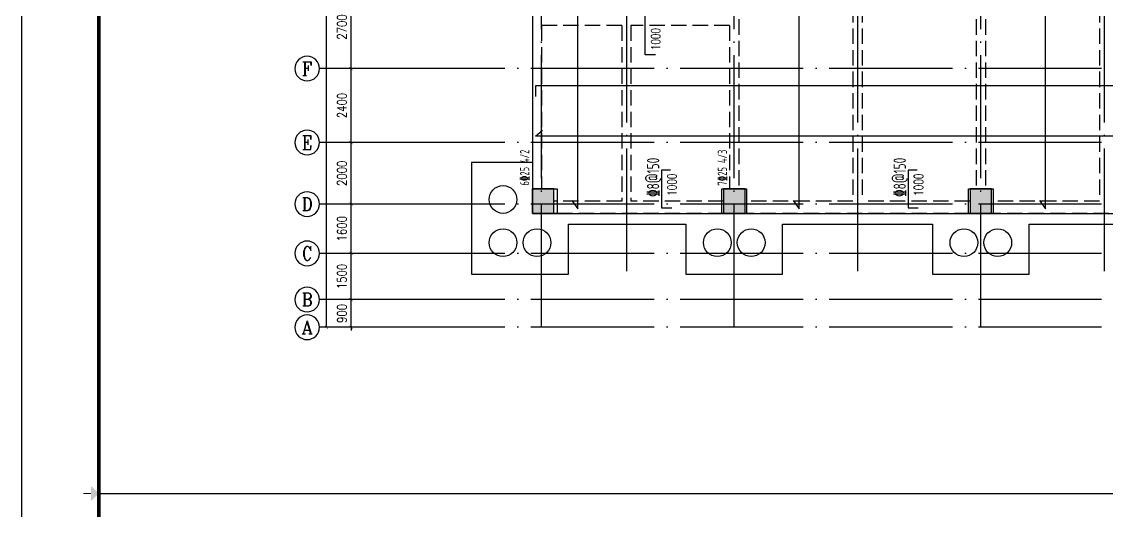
# Model space of a CAD drawing. Header units: millimetres. Extents: x 2998490 to 15040601, y 444546 to 7822218.
# Drawn here: x 14602150 to 14637369, y 7695435 to 7711331 of the extents above; entities that cross this region are included whole.
import ezdxf
from ezdxf.enums import TextEntityAlignment as Align

# ---------------------------------------------------------------- set-up
doc = ezdxf.new("R2010")
doc.units = ezdxf.units.MM
doc.header["$LTSCALE"] = 2000
doc.linetypes.add('DASH', pattern=[0.35, 0.25, -0.1])
doc.linetypes.add('DOTE', pattern=[2.42, 2, -0.2, 0.02, -0.2])
for name, color, linetype in [('3-AXIS', 3, 'Continuous'), ('3-AXIS_TEXT', 7, 'Continuous'), ('3-ban', 84, 'Continuous'), ('3-ban-rein', 1, 'Continuous'), ('3-ban-TEXT', 7, 'Continuous'), ('3-column-DOWN', 232, 'Continuous'), ('3-COLUMN-UP', 2, 'Continuous'), ('3-dote', 43, 'DOTE'), ('3-HATCH', 8, 'Continuous'), ('3-liang-rein-Y', 130, 'Continuous'), ('3-liang-s-1', 44, 'Continuous'), ('3-liang-xu', 120, 'DASH'), ('3-装饰线脚', 7, 'Continuous'), ('AXIS', 3, 'Continuous'), ('AXIS_TEXT', 7, 'Continuous'), ('图框', 7, 'Continuous')]:
    doc.layers.add(name, color=color, linetype=linetype)
doc.styles.add('_TCH_AXIS', font='COMPLEX', dxfattribs={"bigfont": 'GBCBIG'})
doc.styles.add('COMPLEX', font='COMPLEX')
doc.styles.add('DIM_FONT', font='SIMPLEX', dxfattribs={"width": 0.8, "bigfont": 'HZTXT'})
doc.styles.add('TJ1', font='tj-romans1.shx', dxfattribs={"width": 0.8, "bigfont": 'tj-hztxt1.shx'})
doc.styles.add('TSSD_Rein', font='Tssdeng.shx', dxfattribs={"width": 0.7, "bigfont": 'hztxt.shx'})
doc.dimstyles.new('DIMN100', dxfattribs={"dimtxt": 300, "dimasz": 100, "dimexe": 250, "dimexo": 300, "dimgap": 150, "dimtad": 1, "dimdec": 0, "dimzin": 0, "dimdsep": 46, "dimtxsty": 'DIM_FONT', "dimblk": 'ARCHTICK', "dimcen": 0.09, "dimclrt": 7, "dimazin": 2, "dimtfac": 1, "dimtdec": 0, "dimtix": 1, "dimtmove": 2, "dimatfit": 3, "dimldrblk": 'ARCHTICK', "dimfxl": 0, "dimtolj": 1, "dimtzin": 0, "dimarcsym": 0})

# ---------------------------------------------------------------- blocks, each defined once
blk = doc.blocks.new('TJAD_TK_A0')
at = {"layer": '图框'}
blk.add_line((973, -441.7), (973, 399.3), dxfattribs=at)
at = {"layer": '图框', "const_width": 1.2}
blk.add_lwpolyline([(2152, -431.7), (2152, 389.3), (998, 389.3), (998, -431.7)], close=True, dxfattribs=at)
at = {"layer": '图框', "const_width": 0.3}
blk.add_lwpolyline([(995.5, -21.2), (993, -21.2)], dxfattribs=at)
at = {"layer": '图框'}
blk.add_solid([(995.5, -23.7), (995.5, -18.7), (998, -21.2)], dxfattribs=at)
blk = doc.blocks.new('_ArchTick')
at = {"color": 0, "linetype": 'ByBlock', "const_width": 0.15}
blk.add_lwpolyline([(-0.5, -0.5), (0.5, 0.5)], dxfattribs=at)
blk = doc.blocks.new('*D212')
at = {"layer": 'AXIS', "color": 0, "lineweight": -2}
for p, q in [((14615016, 7702309), (14612587, 7702309)), ((14612837, 7702309), (14612837, 7702409)), ((14612837, 7701409), (14612837, 7702309)), ((14615016, 7701409), (14612587, 7701409)), ((14612837, 7701409), (14612837, 7701309))]:
    blk.add_line(p, q, dxfattribs=at)
at = {"layer": 'Defpoints', "color": 0}
for p in [(14612837, 7702309), (14615316, 7702309), (14615316, 7701409)]:
    blk.add_point(p, dxfattribs=at)
at = {"layer": 'AXIS', "color": 0, "lineweight": -2, "xscale": 100, "yscale": 100, "zscale": 100}
for p, rotation in [((14612837, 7702309), 270), ((14612837, 7701409), 90)]:
    blk.add_blockref('_ArchTick', p, dxfattribs=dict(at, rotation=rotation))
at = {"layer": 'AXIS', "color": 7, "insert": (14612537, 7701859), "char_height": 300, "attachment_point": 5, "rotation": 90, "style": 'DIM_FONT'}
blk.add_mtext('\\A1;900', dxfattribs=at)
blk = doc.blocks.new('*D213')
at = {"layer": 'AXIS', "color": 0, "lineweight": -2}
for p, q in [((14615016, 7703809), (14612587, 7703809)), ((14612837, 7702309), (14612837, 7703809)), ((14615016, 7702309), (14612587, 7702309))]:
    blk.add_line(p, q, dxfattribs=at)
at = {"layer": 'Defpoints', "color": 0}
for p in [(14612837, 7703809), (14615316, 7703809), (14615316, 7702309)]:
    blk.add_point(p, dxfattribs=at)
at = {"layer": 'AXIS', "color": 0, "lineweight": -2, "xscale": 100, "yscale": 100, "zscale": 100}
for p, rotation in [((14612837, 7703809), 90), ((14612837, 7702309), 270)]:
    blk.add_blockref('_ArchTick', p, dxfattribs=dict(at, rotation=rotation))
at = {"layer": 'AXIS', "color": 7, "insert": (14612537, 7703059), "char_height": 300, "attachment_point": 5, "rotation": 90, "style": 'DIM_FONT'}
blk.add_mtext('\\A1;1500', dxfattribs=at)
blk = doc.blocks.new('*D214')
at = {"layer": 'AXIS', "color": 0, "lineweight": -2}
for p, q in [((14615016, 7705409), (14612587, 7705409)), ((14612837, 7703809), (14612837, 7705409)), ((14615016, 7703809), (14612587, 7703809))]:
    blk.add_line(p, q, dxfattribs=at)
at = {"layer": 'Defpoints', "color": 0}
for p in [(14612837, 7705409), (14615316, 7705409), (14615316, 7703809)]:
    blk.add_point(p, dxfattribs=at)
at = {"layer": 'AXIS', "color": 0, "lineweight": -2, "xscale": 100, "yscale": 100, "zscale": 100}
for p, rotation in [((14612837, 7705409), 90), ((14612837, 7703809), 270)]:
    blk.add_blockref('_ArchTick', p, dxfattribs=dict(at, rotation=rotation))
at = {"layer": 'AXIS', "color": 7, "insert": (14612537, 7704609), "char_height": 300, "attachment_point": 5, "rotation": 90, "style": 'DIM_FONT'}
blk.add_mtext('\\A1;1600', dxfattribs=at)
blk = doc.blocks.new('*D215')
at = {"layer": 'AXIS', "color": 0, "lineweight": -2}
for p, q in [((14615016, 7707409), (14612587, 7707409)), ((14612837, 7705409), (14612837, 7707409)), ((14615016, 7705409), (14612587, 7705409))]:
    blk.add_line(p, q, dxfattribs=at)
at = {"layer": 'Defpoints', "color": 0}
for p in [(14612837, 7707409), (14615316, 7707409), (14615316, 7705409)]:
    blk.add_point(p, dxfattribs=at)
at = {"layer": 'AXIS', "color": 0, "lineweight": -2, "xscale": 100, "yscale": 100, "zscale": 100}
for p, rotation in [((14612837, 7707409), 90), ((14612837, 7705409), 270)]:
    blk.add_blockref('_ArchTick', p, dxfattribs=dict(at, rotation=rotation))
at = {"layer": 'AXIS', "color": 7, "insert": (14612537, 7706409), "char_height": 300, "attachment_point": 5, "rotation": 90, "style": 'DIM_FONT'}
blk.add_mtext('\\A1;2000', dxfattribs=at)
blk = doc.blocks.new('*D216')
at = {"layer": 'AXIS', "color": 0, "lineweight": -2}
for p, q in [((14615016, 7709809), (14612587, 7709809)), ((14612837, 7707409), (14612837, 7709809)), ((14615016, 7707409), (14612587, 7707409))]:
    blk.add_line(p, q, dxfattribs=at)
at = {"layer": 'Defpoints', "color": 0}
for p in [(14612837, 7709809), (14615316, 7709809), (14615316, 7707409)]:
    blk.add_point(p, dxfattribs=at)
at = {"layer": 'AXIS', "color": 0, "lineweight": -2, "xscale": 100, "yscale": 100, "zscale": 100}
for p, rotation in [((14612837, 7709809), 90), ((14612837, 7707409), 270)]:
    blk.add_blockref('_ArchTick', p, dxfattribs=dict(at, rotation=rotation))
at = {"layer": 'AXIS', "color": 7, "insert": (14612537, 7708609), "char_height": 300, "attachment_point": 5, "rotation": 90, "style": 'DIM_FONT'}
blk.add_mtext('\\A1;2400', dxfattribs=at)
blk = doc.blocks.new('*D217')
at = {"layer": 'AXIS', "color": 0, "lineweight": -2}
for p, q in [((14615016, 7712509), (14612587, 7712509)), ((14612837, 7709809), (14612837, 7712509)), ((14615016, 7709809), (14612587, 7709809))]:
    blk.add_line(p, q, dxfattribs=at)
at = {"layer": 'Defpoints', "color": 0}
for p in [(14612837, 7712509), (14615316, 7712509), (14615316, 7709809)]:
    blk.add_point(p, dxfattribs=at)
at = {"layer": 'AXIS', "color": 0, "lineweight": -2, "xscale": 100, "yscale": 100, "zscale": 100}
for p, rotation in [((14612837, 7712509), 90), ((14612837, 7709809), 270)]:
    blk.add_blockref('_ArchTick', p, dxfattribs=dict(at, rotation=rotation))
at = {"layer": 'AXIS', "color": 7, "insert": (14612537, 7711159), "char_height": 300, "attachment_point": 5, "rotation": 90, "style": 'DIM_FONT'}
blk.add_mtext('\\A1;2700', dxfattribs=at)
blk = doc.blocks.new('*D196')
at = {"layer": 'AXIS', "color": 0, "lineweight": -2}
for p, q in [((14615816, 7729409), (14611787, 7729409)), ((14612037, 7701409), (14612037, 7729409)), ((14615816, 7701409), (14611787, 7701409))]:
    blk.add_line(p, q, dxfattribs=at)
at = {"layer": 'Defpoints', "color": 0}
for p in [(14612037, 7729409), (14616116, 7729409), (14616116, 7701409)]:
    blk.add_point(p, dxfattribs=at)
at = {"layer": 'AXIS', "color": 0, "lineweight": -2, "xscale": 100, "yscale": 100, "zscale": 100}
for p, rotation in [((14612037, 7729409), 90), ((14612037, 7701409), 270)]:
    blk.add_blockref('_ArchTick', p, dxfattribs=dict(at, rotation=rotation))
at = {"layer": 'AXIS', "color": 7, "insert": (14611715, 7717427), "char_height": 300, "attachment_point": 5, "rotation": 90, "style": 'DIM_FONT'}
blk.add_mtext('\\A1;28000', dxfattribs=at)
blk = doc.blocks.new('_AXISO')
blk.add_circle((0, 0), 0.5)
at = {"layer": '3-AXIS_TEXT', "style": 'COMPLEX', "width": 1.041667}
blk.add_attdef('A', text='', height=0.56, dxfattribs=at).set_placement((-0.25, -0.28), (0.25, -0.28), align=Align.FIT)

msp = doc.modelspace()

# ---------------------------------------------------------------- hatches: boundary and pattern name
at = {"layer": '3-HATCH'}
for points in [[(14619416.8, 7705908.7), (14618716.8, 7705908.7), (14618716.8, 7705108.7), (14619416.8, 7705108.7)], [(14625616.8, 7705908.7), (14624916.8, 7705908.7), (14624916.8, 7705108.7), (14625616.8, 7705108.7)], [(14633616.8, 7705908.7), (14632916.8, 7705908.7), (14632916.8, 7705108.7), (14633616.8, 7705108.7)]]:
    msp.add_hatch(color=256, dxfattribs=at).paths.add_polyline_path(points)

# ---------------------------------------------------------------- linework, layer by layer
at = {"layer": '3-AXIS', "color": 15, "linetype": 'DOTE'}
for p, q in [((14619016.8, 7701408.7), (14619016.8, 7731923.2)), ((14625266.8, 7701408.7), (14625266.8, 7731923.2)), ((14633266.8, 7701408.7), (14633266.8, 7731923.2)), ((14695266.8, 7709808.7), (14614408.5, 7709808.7)), ((14695266.8, 7707408.7), (14614408.5, 7707408.7)), ((14695266.8, 7705408.7), (14614408.5, 7705408.7)), ((14695266.8, 7703808.7), (14614408.5, 7703808.7)), ((14695266.8, 7702308.7), (14614408.5, 7702308.7)), ((14695266.8, 7701408.7), (14614408.5, 7701408.7))]:
    msp.add_line(p, q, dxfattribs=at)
at = {"layer": '3-ban-rein'}
for points in [[(14619995.9, 7705524.8), (14620189.3, 7705251.1), (14620189.3, 7715599), (14619986.2, 7715369.6)], [(14627177.3, 7705524.8), (14627370.7, 7705251.1), (14627370.7, 7715599), (14627167.6, 7715369.6)], [(14635166.2, 7705524.8), (14635359.6, 7705251.1), (14635359.6, 7715599), (14635156.5, 7715369.6)], [(14622714.7, 7710258.7), (14622376.7, 7710258.7), (14622376.7, 7712508.7), (14622722.8, 7712508.7)], [(14682480.6, 7708909.1), (14682480.6, 7709247), (14618819.5, 7709247), (14618819.5, 7708901)], [(14681204.9, 7707803.5), (14681478.5, 7707610.1), (14618817.4, 7707610.1), (14619046.8, 7707813.1)], [(14623199.4, 7706508.7), (14622907.3, 7706508.7), (14622907.3, 7705282.7), (14623236.6, 7705282.7)], [(14631199.4, 7706508.7), (14630907.3, 7706508.7), (14630907.3, 7705282.7), (14631236.6, 7705282.7)]]:
    msp.add_lwpolyline(points, dxfattribs=at)
at = {"layer": '3-column-DOWN'}
for points in [[(14619516.8, 7705108.7), (14618716.8, 7705108.7), (14618716.8, 7705908.7), (14619516.8, 7705908.7)], [(14625666.8, 7705108.7), (14624866.8, 7705108.7), (14624866.8, 7705908.7), (14625666.8, 7705908.7)], [(14633666.8, 7705108.7), (14632866.8, 7705108.7), (14632866.8, 7705908.7), (14633666.8, 7705908.7)]]:
    msp.add_lwpolyline(points, close=True, dxfattribs=at)
at = {"layer": '3-COLUMN-UP'}
for points in [[(14619416.8, 7705908.7), (14618716.8, 7705908.7), (14618716.8, 7705108.7), (14619416.8, 7705108.7)], [(14625616.8, 7705908.7), (14624916.8, 7705908.7), (14624916.8, 7705108.7), (14625616.8, 7705108.7)], [(14633616.8, 7705908.7), (14632916.8, 7705908.7), (14632916.8, 7705108.7), (14633616.8, 7705108.7)]]:
    msp.add_lwpolyline(points, close=True, dxfattribs=at)
at = {"layer": '3-dote'}
for p, q in [((14621766.8, 7731413.9), (14621766.8, 7703232.3)), ((14629266.8, 7731413.9), (14629266.8, 7703232.3)), ((14637266.8, 7731413.9), (14637266.8, 7703232.3))]:
    msp.add_line(p, q, dxfattribs=at)
at = {"layer": '3-liang-s-1'}
msp.add_lwpolyline([(14695477.1, 7709573), (14692341.3, 7712708.7), (14691566.8, 7712708.7), (14691566.8, 7727708.7), (14681566.8, 7727708.7), (14681566.8, 7729708.7), (14618716.8, 7729708.7), (14618716.8, 7705108.7), (14681566.8, 7705108.7), (14681566.8, 7707108.7), (14685027.1, 7707108.7), (14685027.1, 7705244.4), (14688087.8, 7702183.7), (14692416.3, 7702183.7), (14695477.1, 7705244.4), (14695477.1, 7709573)], dxfattribs=at)
at = {"layer": '3-liang-xu'}
for p, q in [((14629116.8, 7715308.7), (14629116.8, 7705508.7)), ((14629416.8, 7715308.7), (14629416.8, 7705508.7)), ((14637116.8, 7715308.7), (14637116.8, 7705508.7)), ((14618716.8, 7714908.7), (14618716.8, 7705908.7)), ((14625416.8, 7714908.7), (14625416.8, 7705908.7)), ((14633116.8, 7714908.7), (14633116.8, 7705908.7)), ((14633416.8, 7714908.7), (14633416.8, 7705908.7)), ((14621616.8, 7711208.7), (14619016.8, 7711208.7)), ((14619016.8, 7711208.7), (14619016.8, 7705908.7)), ((14621616.8, 7711208.7), (14621616.8, 7705508.7)), ((14625116.8, 7711208.7), (14621916.8, 7711208.7)), ((14621916.8, 7711208.7), (14621916.8, 7705508.7)), ((14625116.8, 7711208.7), (14625116.8, 7705908.7)), ((14621616.8, 7705508.7), (14619416.8, 7705508.7)), ((14624916.8, 7705508.7), (14621916.8, 7705508.7)), ((14629116.8, 7705508.7), (14625616.8, 7705508.7)), ((14632916.8, 7705508.7), (14629416.8, 7705508.7)), ((14637116.8, 7705508.7), (14633616.8, 7705508.7)), ((14624916.8, 7705108.7), (14619416.8, 7705108.7)), ((14632916.8, 7705108.7), (14625616.8, 7705108.7)), ((14640916.8, 7705108.7), (14633616.8, 7705108.7))]:
    msp.add_line(p, q, dxfattribs=at)
at = {"layer": '3-装饰线脚'}
msp.add_lwpolyline([(14618716.8, 7706758.7), (14616746.8, 7706758.7), (14616746.8, 7703138.7), (14619886.8, 7703138.7), (14619886.8, 7704758.7), (14623696.8, 7704758.7), (14623696.8, 7703138.7), (14626836.8, 7703138.7), (14626836.8, 7704758.7), (14631696.8, 7704758.7), (14631696.8, 7703138.7), (14634835.4, 7703138.7), (14634836.8, 7704758.7), (14639696.8, 7704758.7)], dxfattribs=at)
for centre in [(14617766.8, 7705558.7), (14617766.8, 7704158.7), (14618866.8, 7704158.7), (14624716.8, 7704158.7), (14625816.8, 7704158.7), (14632716.8, 7704158.7), (14633816.8, 7704158.7)]:
    msp.add_circle(centre, 450, dxfattribs=at)
at = {"layer": 'AXIS'}
for p, q in [((14615315.7, 7709808.7), (14611810, 7709808.7)), ((14613859.7, 7707408.7), (14611810, 7707408.7)), ((14613859.7, 7705408.7), (14611810, 7705408.7)), ((14613859.7, 7703808.7), (14611810, 7703808.7)), ((14613859.7, 7702308.7), (14611810, 7702308.7)), ((14613859.7, 7701408.7), (14611810, 7701408.7))]:
    msp.add_line(p, q, dxfattribs=at)
at = {"layer": '图框'}
msp.add_line((14604649.6, 7696013.6), (14712049.6, 7696013.6), dxfattribs=at)

# ---------------------------------------------------------------- block references
at = {"layer": 'AXIS'}
ref = msp.add_blockref('_AXISO', (14611410, 7709808.7), dxfattribs=dict(at, xscale=-800, yscale=800, zscale=800))
ref.add_attrib('A', 'F', dxfattribs={"layer": 'AXIS_TEXT', "height": 445.4, "style": '_TCH_AXIS'}).set_placement((14611240.3, 7709586), (14611579.7, 7709586), align=Align.FIT)
ref = msp.add_blockref('_AXISO', (14611410, 7707408.7), dxfattribs=dict(at, xscale=-800, yscale=800, zscale=800))
ref.add_attrib('A', 'E', dxfattribs={"layer": 'AXIS_TEXT', "height": 445.4, "style": '_TCH_AXIS'}).set_placement((14611240.3, 7707186), (14611579.7, 7707186), align=Align.FIT)
ref = msp.add_blockref('_AXISO', (14611410, 7705408.7), dxfattribs=dict(at, xscale=-800, yscale=800, zscale=800))
ref.add_attrib('A', 'D', dxfattribs={"layer": 'AXIS_TEXT', "height": 435.3, "style": '_TCH_AXIS'}).set_placement((14611233.8, 7705191.1), (14611586.2, 7705191.1), align=Align.FIT)
ref = msp.add_blockref('_AXISO', (14611410, 7703808.7), dxfattribs=dict(at, xscale=-800, yscale=800, zscale=800))
ref.add_attrib('A', 'C', dxfattribs={"layer": 'AXIS_TEXT', "height": 455.7, "style": '_TCH_AXIS'}).set_placement((14611247.3, 7703580.8), (14611572.8, 7703580.8), align=Align.FIT)
ref = msp.add_blockref('_AXISO', (14611410, 7702308.7), dxfattribs=dict(at, xscale=-800, yscale=800, zscale=800))
ref.add_attrib('A', 'B', dxfattribs={"layer": 'AXIS_TEXT', "height": 435.3, "style": '_TCH_AXIS'}).set_placement((14611233.8, 7702091.1), (14611586.2, 7702091.1), align=Align.FIT)
ref = msp.add_blockref('_AXISO', (14611410, 7701408.7), dxfattribs=dict(at, xscale=-800, yscale=800, zscale=800))
ref.add_attrib('A', 'A', dxfattribs={"layer": 'AXIS_TEXT', "height": 425.2, "style": '_TCH_AXIS'}).set_placement((14611227.8, 7701196.1), (14611592.2, 7701196.1), align=Align.FIT)
at = {"layer": '图框', "xscale": 100, "yscale": 100, "zscale": 100}
msp.add_blockref('TJAD_TK_A0', (14504849.7, 7698133.9), dxfattribs=at)

# ---------------------------------------------------------------- texts
at = {"layer": '3-ban', "style": 'TSSD_Rein', "width": 0.7}
for p in [(14622835.1, 7705644.7, -5065), (14630835.1, 7705644.7, -5065)]:
    msp.add_text('%%1328@150', height=400, rotation=90.00581, dxfattribs=at).set_placement(p)
at = {"layer": '3-ban-TEXT', "style": 'TJ1', "width": 0.7}
for p in [(14622866.6, 7710405.6), (14623397.2, 7705678.6), (14631397.2, 7705678.6)]:
    msp.add_text('1000', height=300, rotation=90, dxfattribs=at).set_placement(p)
at = {"layer": '3-liang-rein-Y', "style": 'TSSD_Rein', "width": 0.7}
for s, p in [('6%%13225 4/2', (14618614.9, 7706008.7)), ('7%%13225 4/3', (14625031.4, 7706008.7))]:
    msp.add_text(s, height=300, rotation=90, dxfattribs=at).set_placement(p)

# ---------------------------------------------------------------- dimensions: what is measured, and where the dimension line sits
at = {"layer": 'AXIS'}
dim = msp.add_linear_dim(base=(14612037, 7729408.7), p1=(14616115.7, 7701408.7), p2=(14616115.7, 7729408.7), angle=90, dimstyle='DIMN100', dxfattribs=at)
dim.commit()
dim.dimension.update_dxf_attribs({"geometry": '*D196', "text_midpoint": (14611715.2, 7717427.5), "dimtype": 161})
for p1, p2, picture, middle in [((14615315.7, 7709808.7), (14615315.7, 7712509.1), '*D217', (14612537, 7711158.9)), ((14615315.7, 7707408.7), (14615315.7, 7709808.7), '*D216', (14612537, 7708608.7)), ((14615315.7, 7705408.7), (14615315.7, 7707408.7), '*D215', (14612537, 7706408.7)), ((14615315.7, 7703808.7), (14615315.7, 7705408.7), '*D214', (14612537, 7704608.7)), ((14615315.7, 7702308.7), (14615315.7, 7703808.7), '*D213', (14612537, 7703058.7)), ((14615315.7, 7701408.7), (14615315.7, 7702308.7), '*D212', (14612537, 7701858.7))]:
    dim = msp.add_aligned_dim(p1=p1, p2=p2, distance=2478.7, dimstyle='DIMN100', dxfattribs=at)
    dim.commit()
    dim.dimension.update_dxf_attribs({"geometry": picture, "text_midpoint": middle})

doc.saveas('drawing.dxf')
